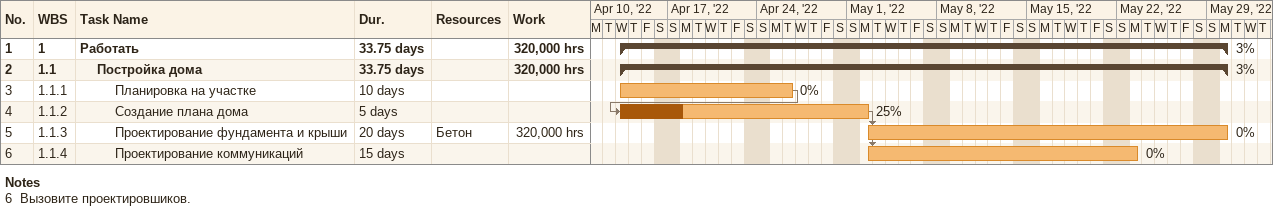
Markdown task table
| ID | WBS | Task | Duration | Start | Finish | Predecessors | Resources | % complete | Work (h) |
|---|---|---|---|---|---|---|---|---|---|
| 1 | 1 | **Работать** | 33.75d | 2022-04-13 | 2022-05-30 |  |  | 3 | 320000 |
| 2 | 1.1 | **Постройка дома** | 33.75d | 2022-04-13 | 2022-05-30 |  |  | 3 | 320000 |
| 3 | 1.1.1 | Планировка на участке | 10d | 2022-04-13 | 2022-04-26 |  |  | 0 |  |
| 4 | 1.1.2 | Создание плана дома | 5d | 2022-04-13 | 2022-05-02 | 3 |  | 25 |  |
| 5 | 1.1.3 | Проектирование фундамента и крыши | 20d | 2022-05-02 | 2022-05-30 | 4 | Бетон | 0 | 320000 |
| 6 | 1.1.4 | Проектирование коммуникаций | 15d | 2022-05-02 | 2022-05-23 | 4 |  | 0 |  |

Notes
- 6: Вызовите проектировшиков.
